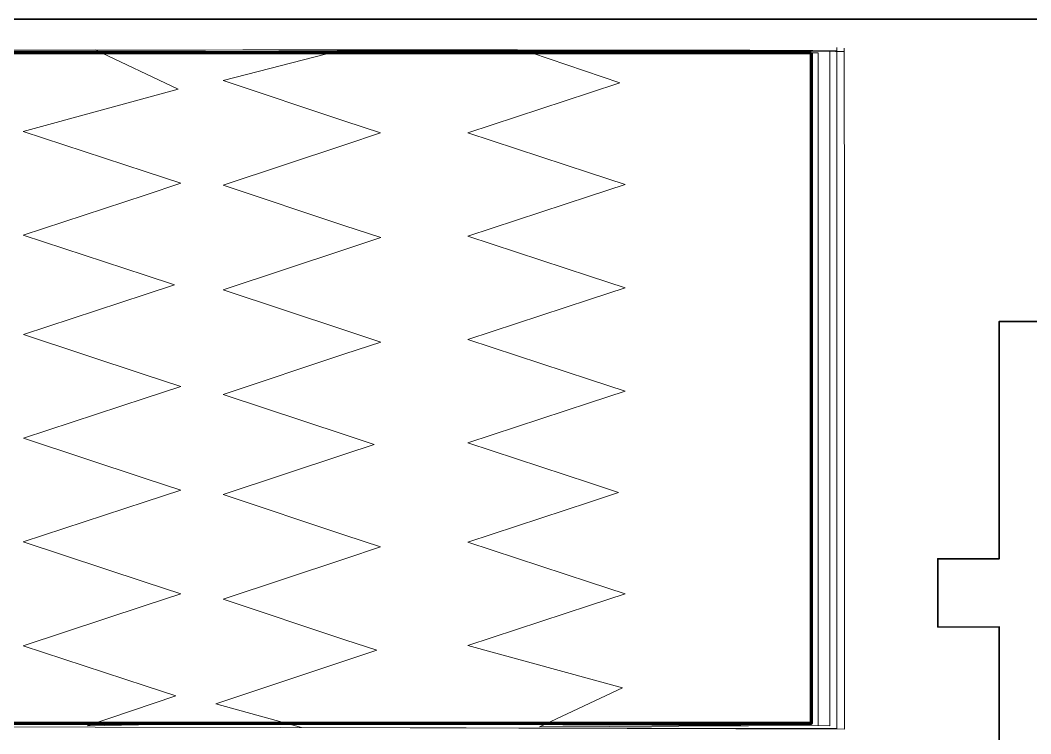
# Model space of a CAD drawing. Header units: centimetres. Extents: x -23.9 to 25.8, y -49.2 to 14.5.
# Drawn here: x -20.14 to -12.61, y -44.06 to -38.75 of the extents above; entities that cross this region are included whole.
import ezdxf

# ---------------------------------------------------------------- set-up
doc = ezdxf.new("R2010")
doc.units = ezdxf.units.CM
doc.header["$MEASUREMENT"] = 0
doc.layers.add('layer 1', color=7, linetype='Continuous')

msp = doc.modelspace()

# ---------------------------------------------------------------- linework, layer by layer
at = {"layer": 'layer 1', "color": 1, "lineweight": 35}
for points, knots in [([(-19.75877, -28.93499), (-19.75877, -28.93499), (-19.75877, -31.85489), (-19.75877, -31.85489), (-19.75877, -31.85489), (-19.75877, -31.85489), (-19.75574, -31.85489), (-19.75574, -31.85489), (-19.75574, -31.85489), (-19.75574, -31.85489), (-19.75574, -34.12769), (-19.75574, -34.12769), (-19.75574, -34.12769), (-19.75574, -34.12769), (-20.26381, -34.12769), (-20.26381, -34.12769), (-20.26381, -34.12769), (-20.26381, -34.12769), (-20.26381, -33.55774), (-20.26381, -33.55774), (-20.26381, -33.55774), (-20.26381, -33.55774), (-23.91686, -33.55774), (-23.91686, -33.55774), (-23.91686, -33.55774), (-23.91686, -33.55774), (-23.91686, -39.75795), (-23.91686, -39.75795), (-23.91686, -39.75795), (-23.91686, -39.75795), (-23.40893, -39.75795), (-23.40893, -39.75795), (-23.40893, -39.75795), (-23.40893, -39.75795), (-23.40893, -38.74192), (-23.40893, -38.74192), (-23.40893, -38.74192), (-23.40893, -38.74192), (-23.4132, -38.74192), (-23.4132, -38.74192), (-23.4132, -38.74192), (-23.4132, -38.74192), (-23.4132, -37.51464), (-23.4132, -37.51464), (-23.4132, -37.51464), (-23.4132, -37.51464), (-22.90523, -37.51464), (-22.90523, -37.51464), (-22.90523, -37.51464), (-22.90523, -37.51464), (-22.90523, -38.74192), (-22.90523, -38.74192), (-22.90523, -38.74192), (-22.90523, -38.74192), (-8.22446, -38.74192), (-8.22446, -38.74192), (-8.22446, -38.74192), (-8.22446, -38.74192), (-8.22446, -37.51464), (-8.22446, -37.51464), (-8.22446, -37.51464), (-8.22446, -37.51464), (-7.71636, -37.51464), (-7.71636, -37.51464), (-7.71636, -37.51464), (-7.71636, -37.51464), (-7.71636, -38.74192), (-7.71636, -38.74192), (-7.71636, -38.74192), (-7.71636, -38.74192), (-7.71555, -38.74192), (-7.71555, -38.74192), (-7.71555, -38.74192), (-7.71555, -38.74192), (-7.71555, -39.75795), (-7.71555, -39.75795), (-7.71555, -39.75795), (-7.71555, -39.75795), (-7.20748, -39.75795), (-7.20748, -39.75795), (-7.20748, -39.75795), (-7.20748, -39.75795), (-7.20748, -33.55774), (-7.20748, -33.55774), (-7.20748, -33.55774), (-7.20748, -33.55774), (-10.88338, -33.55774), (-10.88338, -33.55774), (-10.88338, -33.55774), (-10.88338, -33.55774), (-10.88338, -34.11323), (-10.88338, -34.11323), (-10.88338, -34.11323), (-10.88338, -34.11323), (-11.39145, -34.11323), (-11.39145, -34.11323), (-11.39145, -34.11323), (-11.39145, -34.11323), (-11.39145, -32.71109), (-11.39145, -32.71109), (-11.39145, -32.71109), (-11.39145, -32.71109), (-11.39406, -32.71109), (-11.39406, -32.71109), (-11.39406, -32.71109), (-11.39406, -32.71109), (-11.39406, -28.93499), (-11.39406, -28.93499), (-11.39406, -28.93499), (-11.39406, -28.93499), (-19.75877, -28.93499), (-19.75877, -28.93499)], [0, 0, 0, 0, 0.0344828, 0.0344828, 0.0344828, 0.0344828, 0.0689655, 0.0689655, 0.0689655, 0.0689655, 0.1034483, 0.1034483, 0.1034483, 0.1034483, 0.137931, 0.137931, 0.137931, 0.137931, 0.1724138, 0.1724138, 0.1724138, 0.1724138, 0.2068966, 0.2068966, 0.2068966, 0.2068966, 0.2413793, 0.2413793, 0.2413793, 0.2413793, 0.2758621, 0.2758621, 0.2758621, 0.2758621, 0.3103448, 0.3103448, 0.3103448, 0.3103448, 0.3448276, 0.3448276, 0.3448276, 0.3448276, 0.3793103, 0.3793103, 0.3793103, 0.3793103, 0.4137931, 0.4137931, 0.4137931, 0.4137931, 0.4482759, 0.4482759, 0.4482759, 0.4482759, 0.4827586, 0.4827586, 0.4827586, 0.4827586, 0.5172414, 0.5172414, 0.5172414, 0.5172414, 0.5517241, 0.5517241, 0.5517241, 0.5517241, 0.5862069, 0.5862069, 0.5862069, 0.5862069, 0.6206897, 0.6206897, 0.6206897, 0.6206897, 0.6551724, 0.6551724, 0.6551724, 0.6551724, 0.6896552, 0.6896552, 0.6896552, 0.6896552, 0.7241379, 0.7241379, 0.7241379, 0.7241379, 0.7586207, 0.7586207, 0.7586207, 0.7586207, 0.7931034, 0.7931034, 0.7931034, 0.7931034, 0.8275862, 0.8275862, 0.8275862, 0.8275862, 0.862069, 0.862069, 0.862069, 0.862069, 0.8965517, 0.8965517, 0.8965517, 0.8965517, 0.9310345, 0.9310345, 0.9310345, 0.9310345, 1, 1, 1, 1]), ([(-2.11217, -47.0679), (-2.11217, -47.0679), (-2.11217, -46.55993), (-2.11217, -46.55993), (-2.11217, -46.55993), (-2.11217, -46.55993), (-2.5694, -46.55993), (-2.5694, -46.55993), (-2.5694, -46.55993), (-2.5694, -46.55993), (-2.5694, -43.26852), (-2.5694, -43.26852), (-2.5694, -43.26852), (-2.5694, -43.26852), (-2.11217, -43.26852), (-2.11217, -43.26852), (-2.11217, -43.26852), (-2.11217, -43.26852), (-2.11217, -42.76055), (-2.11217, -42.76055), (-2.11217, -42.76055), (-2.11217, -42.76055), (-2.5694, -42.76055), (-2.5694, -42.76055), (-2.5694, -42.76055), (-2.5694, -42.76055), (-2.5694, -40.99282), (-2.5694, -40.99282), (-2.5694, -40.99282), (-2.5694, -40.99282), (-3.052, -40.99282), (-3.052, -40.99282), (-3.052, -40.99282), (-3.052, -40.99282), (-3.052, -42.76055), (-3.052, -42.76055), (-3.052, -42.76055), (-3.052, -42.76055), (-3.5285, -42.76055), (-3.5285, -42.76055), (-3.5285, -42.76055), (-3.5285, -42.76055), (-3.53143, -40.97931), (-3.53143, -40.97931), (-3.53143, -40.97931), (-3.53143, -40.97931), (-11.89183, -40.99282), (-11.89183, -40.99282), (-11.89183, -40.99282), (-11.89183, -40.99282), (-11.88893, -42.75766), (-11.88893, -42.75766), (-11.88893, -42.75766), (-11.89197, -42.75752), (-11.89458, -42.75723), (-11.89775, -42.75699), (-11.89775, -42.75699), (-11.89775, -42.75699), (-12.36532, -42.75752), (-12.36532, -42.75752), (-12.36532, -42.75752), (-12.36532, -42.75752), (-12.36532, -40.99282), (-12.36532, -40.99282), (-12.36532, -40.99282), (-12.36532, -40.99282), (-12.84803, -40.99282), (-12.84803, -40.99282), (-12.84803, -40.99282), (-12.84803, -40.99282), (-12.84803, -42.75808), (-12.84803, -42.75808), (-12.84803, -42.75808), (-12.84803, -42.75808), (-13.30527, -42.75861), (-13.30527, -42.75861), (-13.30527, -42.75861), (-13.30527, -42.75861), (-13.30361, -43.26672), (-13.30361, -43.26672), (-13.30361, -43.26672), (-13.30361, -43.26672), (-12.84803, -43.26615), (-12.84803, -43.26615), (-12.84803, -43.26615), (-12.84803, -43.26615), (-12.84803, -46.55746), (-12.84803, -46.55746), (-12.84803, -46.55746), (-12.84803, -46.55746), (-13.29288, -46.55803), (-13.29288, -46.55803), (-13.29288, -46.55803), (-13.29288, -46.55803), (-13.29122, -47.06596), (-13.29122, -47.06596), (-13.29122, -47.06596), (-13.29122, -47.06596), (-12.84803, -47.06553), (-12.84803, -47.06553), (-12.84803, -47.06553), (-12.84803, -47.06553), (-12.36547, -47.065), (-12.36547, -47.065), (-12.36547, -47.065), (-12.36547, -47.065), (-11.88368, -47.0643), (-11.88368, -47.0643), (-11.88368, -47.0643), (-11.88315, -47.06416), (-11.88258, -47.06402), (-11.88202, -47.06391), (-11.88202, -47.06391), (-11.88202, -47.06391), (-11.88025, -47.22665), (-11.88025, -47.22665), (-11.88025, -47.22665), (-11.88025, -47.22665), (-3.51982, -47.21299), (-3.51982, -47.21299), (-3.51982, -47.21299), (-3.51982, -47.21299), (-3.52162, -47.0679), (-3.52162, -47.0679), (-3.52162, -47.0679), (-3.52162, -47.0679), (-2.11217, -47.0679), (-2.11217, -47.0679)], [0, 0, 0, 0, 0.030303, 0.030303, 0.030303, 0.030303, 0.0606061, 0.0606061, 0.0606061, 0.0606061, 0.0909091, 0.0909091, 0.0909091, 0.0909091, 0.1212121, 0.1212121, 0.1212121, 0.1212121, 0.1515152, 0.1515152, 0.1515152, 0.1515152, 0.1818182, 0.1818182, 0.1818182, 0.1818182, 0.2121212, 0.2121212, 0.2121212, 0.2121212, 0.2424242, 0.2424242, 0.2424242, 0.2424242, 0.2727273, 0.2727273, 0.2727273, 0.2727273, 0.3030303, 0.3030303, 0.3030303, 0.3030303, 0.3333333, 0.3333333, 0.3333333, 0.3333333, 0.3636364, 0.3636364, 0.3636364, 0.3636364, 0.3939394, 0.3939394, 0.3939394, 0.3939394, 0.4242424, 0.4242424, 0.4242424, 0.4242424, 0.4545455, 0.4545455, 0.4545455, 0.4545455, 0.4848485, 0.4848485, 0.4848485, 0.4848485, 0.5151515, 0.5151515, 0.5151515, 0.5151515, 0.5454545, 0.5454545, 0.5454545, 0.5454545, 0.5757576, 0.5757576, 0.5757576, 0.5757576, 0.6060606, 0.6060606, 0.6060606, 0.6060606, 0.6363636, 0.6363636, 0.6363636, 0.6363636, 0.6666667, 0.6666667, 0.6666667, 0.6666667, 0.6969697, 0.6969697, 0.6969697, 0.6969697, 0.7272727, 0.7272727, 0.7272727, 0.7272727, 0.7575758, 0.7575758, 0.7575758, 0.7575758, 0.7878788, 0.7878788, 0.7878788, 0.7878788, 0.8181818, 0.8181818, 0.8181818, 0.8181818, 0.8484848, 0.8484848, 0.8484848, 0.8484848, 0.8787879, 0.8787879, 0.8787879, 0.8787879, 0.9090909, 0.9090909, 0.9090909, 0.9090909, 0.9393939, 0.9393939, 0.9393939, 0.9393939, 1, 1, 1, 1])]:
    msp.add_open_spline(points, degree=3, knots=knots, dxfattribs=at)
at = {"layer": 'layer 1', "color": 5, "lineweight": 18}
for points, knots in [([(-14.05615, -38.97852), (-14.69158, -38.96764), (-20.68524, -38.97356), (-20.68524, -38.97356), (-20.68524, -38.97356), (-20.68524, -38.97356), (-21.54386, -39.19515), (-21.54386, -39.19515), (-21.54386, -39.19515), (-21.54386, -39.19515), (-20.63631, -39.49624), (-20.63631, -39.49624), (-20.63631, -39.49624), (-20.63631, -39.49624), (-20.37049, -39.58444), (-20.37049, -39.58444), (-20.37049, -39.58444), (-20.37049, -39.58444), (-20.63616, -39.67263), (-20.63616, -39.67263), (-20.63616, -39.67263), (-20.63616, -39.67263), (-21.54372, -39.97374), (-21.54372, -39.97374), (-21.54372, -39.97374), (-21.54372, -39.97374), (-20.63602, -40.2747), (-20.63602, -40.2747), (-20.63602, -40.2747), (-20.63602, -40.2747), (-20.37035, -40.36289), (-20.37035, -40.36289), (-20.37035, -40.36289), (-20.37035, -40.36289), (-20.63588, -40.45108), (-20.63588, -40.45108), (-20.63588, -40.45108), (-20.63588, -40.45108), (-21.54347, -40.75219), (-21.54347, -40.75219), (-21.54347, -40.75219), (-21.54347, -40.75219), (-20.63588, -41.05329), (-20.63588, -41.05329), (-20.63588, -41.05329), (-20.63588, -41.05329), (-20.3702, -41.14134), (-20.3702, -41.14134), (-20.3702, -41.14134), (-20.3702, -41.14134), (-20.63574, -41.22953), (-20.63574, -41.22953), (-20.63574, -41.22953), (-20.63574, -41.22953), (-21.54333, -41.53065), (-21.54333, -41.53065), (-21.54333, -41.53065), (-21.54333, -41.53065), (-20.6356, -41.83174), (-20.6356, -41.83174), (-20.6356, -41.83174), (-20.6356, -41.83174), (-20.41952, -41.9034), (-20.41952, -41.9034), (-20.41952, -41.9034), (-20.41952, -41.9034), (-20.63631, -41.97534), (-20.63631, -41.97534), (-20.63631, -41.97534), (-20.63631, -41.97534), (-21.54386, -42.27657), (-21.54386, -42.27657), (-21.54386, -42.27657), (-21.54386, -42.27657), (-20.63631, -42.57754), (-20.63631, -42.57754), (-20.63631, -42.57754), (-20.63631, -42.57754), (-20.37049, -42.66574), (-20.37049, -42.66574), (-20.37049, -42.66574), (-20.37049, -42.66574), (-20.63616, -42.75379), (-20.63616, -42.75379), (-20.63616, -42.75379), (-20.63616, -42.75379), (-21.54372, -43.05502), (-21.54372, -43.05502), (-21.54372, -43.05502), (-21.54372, -43.05502), (-20.63602, -43.356), (-20.63602, -43.356), (-20.63602, -43.356), (-20.63602, -43.356), (-20.39885, -43.43467), (-20.39885, -43.43467), (-20.39885, -43.43467), (-20.39885, -43.43467), (-20.68922, -43.531), (-20.68922, -43.531), (-20.68922, -43.531), (-20.68922, -43.531), (-21.59664, -43.83224), (-21.59664, -43.83224), (-21.59664, -43.83224), (-21.59664, -43.83224), (-20.95931, -44.00945), (-20.95931, -44.00945), (-20.95931, -44.00945), (-20.95931, -44.00945), (-14.05601, -44.02297), (-14.05601, -44.02297), (-14.05601, -44.02297), (-14.05534, -42.45063), (-14.05601, -40.6363), (-14.05615, -38.95289), (-14.05615, -38.95289), (-14.05615, -38.95289), (-14.05615, -38.97852), (-14.05615, -38.97852)], [0, 0, 0, 0, 0.0322581, 0.0322581, 0.0322581, 0.0322581, 0.0645161, 0.0645161, 0.0645161, 0.0645161, 0.0967742, 0.0967742, 0.0967742, 0.0967742, 0.1290323, 0.1290323, 0.1290323, 0.1290323, 0.1612903, 0.1612903, 0.1612903, 0.1612903, 0.1935484, 0.1935484, 0.1935484, 0.1935484, 0.2258065, 0.2258065, 0.2258065, 0.2258065, 0.2580645, 0.2580645, 0.2580645, 0.2580645, 0.2903226, 0.2903226, 0.2903226, 0.2903226, 0.3225806, 0.3225806, 0.3225806, 0.3225806, 0.3548387, 0.3548387, 0.3548387, 0.3548387, 0.3870968, 0.3870968, 0.3870968, 0.3870968, 0.4193548, 0.4193548, 0.4193548, 0.4193548, 0.4516129, 0.4516129, 0.4516129, 0.4516129, 0.483871, 0.483871, 0.483871, 0.483871, 0.516129, 0.516129, 0.516129, 0.516129, 0.5483871, 0.5483871, 0.5483871, 0.5483871, 0.5806452, 0.5806452, 0.5806452, 0.5806452, 0.6129032, 0.6129032, 0.6129032, 0.6129032, 0.6451613, 0.6451613, 0.6451613, 0.6451613, 0.6774194, 0.6774194, 0.6774194, 0.6774194, 0.7096774, 0.7096774, 0.7096774, 0.7096774, 0.7419355, 0.7419355, 0.7419355, 0.7419355, 0.7741935, 0.7741935, 0.7741935, 0.7741935, 0.8064516, 0.8064516, 0.8064516, 0.8064516, 0.8387097, 0.8387097, 0.8387097, 0.8387097, 0.8709677, 0.8709677, 0.8709677, 0.8709677, 0.9032258, 0.9032258, 0.9032258, 0.9032258, 0.9354839, 0.9354839, 0.9354839, 0.9354839, 1, 1, 1, 1]), ([(-14.00091, -38.98362), (-14.63619, -38.9726), (-17.76723, -38.97852), (-17.76723, -38.97852), (-17.76723, -38.97852), (-17.76723, -38.97852), (-18.62575, -39.20025), (-18.62575, -39.20025), (-18.62575, -39.20025), (-18.62575, -39.20025), (-17.71816, -39.50134), (-17.71816, -39.50134), (-17.71816, -39.50134), (-17.71816, -39.50134), (-17.45249, -39.5894), (-17.45249, -39.5894), (-17.45249, -39.5894), (-17.45249, -39.5894), (-17.71802, -39.67759), (-17.71802, -39.67759), (-17.71802, -39.67759), (-17.71802, -39.67759), (-18.62561, -39.9787), (-18.62561, -39.9787), (-18.62561, -39.9787), (-18.62561, -39.9787), (-17.71788, -40.2798), (-17.71788, -40.2798), (-17.71788, -40.2798), (-17.71788, -40.2798), (-17.4522, -40.36785), (-17.4522, -40.36785), (-17.4522, -40.36785), (-17.4522, -40.36785), (-17.71788, -40.45604), (-17.71788, -40.45604), (-17.71788, -40.45604), (-17.71788, -40.45604), (-18.62533, -40.75715), (-18.62533, -40.75715), (-18.62533, -40.75715), (-18.62533, -40.75715), (-17.71774, -41.05825), (-17.71774, -41.05825), (-17.71774, -41.05825), (-17.71774, -41.05825), (-17.45206, -41.1463), (-17.45206, -41.1463), (-17.45206, -41.1463), (-17.45206, -41.1463), (-17.71774, -41.2345), (-17.71774, -41.2345), (-17.71774, -41.2345), (-17.71774, -41.2345), (-18.62519, -41.53561), (-18.62519, -41.53561), (-18.62519, -41.53561), (-18.62519, -41.53561), (-17.7176, -41.8367), (-17.7176, -41.8367), (-17.7176, -41.8367), (-17.7176, -41.8367), (-17.50142, -41.90836), (-17.50142, -41.90836), (-17.50142, -41.90836), (-17.50142, -41.90836), (-17.71816, -41.9803), (-17.71816, -41.9803), (-17.71816, -41.9803), (-17.71816, -41.9803), (-18.62575, -42.28153), (-18.62575, -42.28153), (-18.62575, -42.28153), (-18.62575, -42.28153), (-17.71816, -42.58251), (-17.71816, -42.58251), (-17.71816, -42.58251), (-17.71816, -42.58251), (-17.45249, -42.6707), (-17.45249, -42.6707), (-17.45249, -42.6707), (-17.45249, -42.6707), (-17.71802, -42.75889), (-17.71802, -42.75889), (-17.71802, -42.75889), (-17.71802, -42.75889), (-18.62561, -43.05998), (-18.62561, -43.05998), (-18.62561, -43.05998), (-18.62561, -43.05998), (-17.71788, -43.3611), (-17.71788, -43.3611), (-17.71788, -43.3611), (-17.71788, -43.3611), (-17.48074, -43.43977), (-17.48074, -43.43977), (-17.48074, -43.43977), (-17.48074, -43.43977), (-17.77108, -43.53609), (-17.77108, -43.53609), (-17.77108, -43.53609), (-17.77108, -43.53609), (-18.67867, -43.83721), (-18.67867, -43.83721), (-18.67867, -43.83721), (-18.67867, -43.83721), (-18.04117, -44.01441), (-18.04117, -44.01441), (-18.04117, -44.01441), (-18.04117, -44.01441), (-14.00063, -44.02793), (-14.00063, -44.02793), (-14.00063, -44.02793), (-13.99996, -42.45557), (-14.00063, -40.64126), (-14.00091, -38.95785), (-14.00091, -38.95785), (-14.00091, -38.95785), (-14.00091, -38.98362), (-14.00091, -38.98362)], [0, 0, 0, 0, 0.0322581, 0.0322581, 0.0322581, 0.0322581, 0.0645161, 0.0645161, 0.0645161, 0.0645161, 0.0967742, 0.0967742, 0.0967742, 0.0967742, 0.1290323, 0.1290323, 0.1290323, 0.1290323, 0.1612903, 0.1612903, 0.1612903, 0.1612903, 0.1935484, 0.1935484, 0.1935484, 0.1935484, 0.2258065, 0.2258065, 0.2258065, 0.2258065, 0.2580645, 0.2580645, 0.2580645, 0.2580645, 0.2903226, 0.2903226, 0.2903226, 0.2903226, 0.3225806, 0.3225806, 0.3225806, 0.3225806, 0.3548387, 0.3548387, 0.3548387, 0.3548387, 0.3870968, 0.3870968, 0.3870968, 0.3870968, 0.4193548, 0.4193548, 0.4193548, 0.4193548, 0.4516129, 0.4516129, 0.4516129, 0.4516129, 0.483871, 0.483871, 0.483871, 0.483871, 0.516129, 0.516129, 0.516129, 0.516129, 0.5483871, 0.5483871, 0.5483871, 0.5483871, 0.5806452, 0.5806452, 0.5806452, 0.5806452, 0.6129032, 0.6129032, 0.6129032, 0.6129032, 0.6451613, 0.6451613, 0.6451613, 0.6451613, 0.6774194, 0.6774194, 0.6774194, 0.6774194, 0.7096774, 0.7096774, 0.7096774, 0.7096774, 0.7419355, 0.7419355, 0.7419355, 0.7419355, 0.7741935, 0.7741935, 0.7741935, 0.7741935, 0.8064516, 0.8064516, 0.8064516, 0.8064516, 0.8387097, 0.8387097, 0.8387097, 0.8387097, 0.8709677, 0.8709677, 0.8709677, 0.8709677, 0.9032258, 0.9032258, 0.9032258, 0.9032258, 0.9354839, 0.9354839, 0.9354839, 0.9354839, 1, 1, 1, 1]), ([(-14.10854, -40.49283), (-14.10854, -40.49283), (-14.10854, -41.09008), (-14.10854, -41.09008), (-14.10854, -41.09008), (-14.10854, -41.09008), (-14.10868, -41.68718), (-14.10868, -41.68718), (-14.10868, -41.68718), (-14.10868, -41.68718), (-14.10882, -41.68718), (-14.10882, -41.68718), (-14.10882, -41.68718), (-14.10882, -41.68718), (-14.10882, -41.86206), (-14.10882, -41.86206), (-14.10882, -41.86206), (-14.10882, -41.86206), (-14.10893, -42.45917), (-14.10893, -42.45917), (-14.10893, -42.45917), (-14.10893, -42.45917), (-14.10893, -42.63403), (-14.10893, -42.63403), (-14.10893, -42.63403), (-14.10893, -42.63403), (-14.10907, -43.23113), (-14.10907, -43.23113), (-14.10907, -43.23113), (-14.10907, -43.23113), (-14.10921, -43.40601), (-14.10921, -43.40601), (-14.10921, -43.40601), (-14.10921, -43.40601), (-14.10921, -44.00312), (-14.10921, -44.00312), (-14.10921, -44.00312), (-14.10921, -44.00312), (-18.74577, -43.98479), (-18.74577, -43.98479), (-18.74577, -43.98479), (-18.74577, -43.98479), (-19.63734, -44.00326), (-19.63734, -44.00326), (-19.63734, -44.00326), (-19.63734, -44.00326), (-18.97754, -43.77932), (-18.97754, -43.77932), (-18.97754, -43.77932), (-18.97754, -43.77932), (-19.20494, -43.70449), (-19.20494, -43.70449), (-19.20494, -43.70449), (-19.20494, -43.70449), (-20.1125, -43.40588), (-20.1125, -43.40588), (-20.1125, -43.40588), (-20.1125, -43.40588), (-19.2048, -43.1074), (-19.2048, -43.1074), (-19.2048, -43.1074), (-19.2048, -43.1074), (-18.93909, -43.02003), (-18.93909, -43.02003), (-18.93909, -43.02003), (-18.93909, -43.02003), (-19.20466, -42.93252), (-19.20466, -42.93252), (-19.20466, -42.93252), (-19.20466, -42.93252), (-20.11222, -42.63389), (-20.11222, -42.63389), (-20.11222, -42.63389), (-20.11222, -42.63389), (-19.20466, -42.33542), (-19.20466, -42.33542), (-19.20466, -42.33542), (-19.20466, -42.33542), (-18.93899, -42.24804), (-18.93899, -42.24804), (-18.93899, -42.24804), (-18.93899, -42.24804), (-19.20452, -42.16054), (-19.20452, -42.16054), (-19.20452, -42.16054), (-19.20452, -42.16054), (-20.11208, -41.86192), (-20.11208, -41.86192), (-20.11208, -41.86192), (-20.11208, -41.86192), (-19.20438, -41.56343), (-19.20438, -41.56343), (-19.20438, -41.56343), (-19.20438, -41.56343), (-18.9387, -41.47608), (-18.9387, -41.47608), (-18.9387, -41.47608), (-18.9387, -41.47608), (-19.20438, -41.38857), (-19.20438, -41.38857), (-19.20438, -41.38857), (-19.20438, -41.38857), (-20.11183, -41.08994), (-20.11183, -41.08994), (-20.11183, -41.08994), (-20.11183, -41.08994), (-19.20424, -40.79146), (-19.20424, -40.79146), (-19.20424, -40.79146), (-19.20424, -40.79146), (-18.98802, -40.72035), (-18.98802, -40.72035), (-18.98802, -40.72035), (-18.98802, -40.72035), (-19.20494, -40.64898), (-19.20494, -40.64898), (-19.20494, -40.64898), (-19.20494, -40.64898), (-20.1125, -40.35035), (-20.1125, -40.35035), (-20.1125, -40.35035), (-20.1125, -40.35035), (-19.2048, -40.05173), (-19.2048, -40.05173), (-19.2048, -40.05173), (-19.2048, -40.05173), (-18.93909, -39.96436), (-18.93909, -39.96436), (-18.93909, -39.96436), (-18.93909, -39.96436), (-19.20466, -39.87699), (-19.20466, -39.87699), (-19.20466, -39.87699), (-19.20466, -39.87699), (-20.11222, -39.57838), (-20.11222, -39.57838), (-20.11222, -39.57838), (-20.11222, -39.57838), (-18.95867, -39.26308), (-18.95867, -39.26308), (-18.95867, -39.26308), (-18.95867, -39.26308), (-19.5784, -38.97012), (-19.5784, -38.97012), (-19.5784, -38.97012), (-19.5784, -38.97012), (-14.10921, -38.98073), (-14.10921, -38.98073), (-14.10921, -38.98073), (-14.10921, -38.98073), (-14.10893, -39.57852), (-14.10893, -39.57852), (-14.10893, -39.57852), (-14.10893, -39.57852), (-14.10907, -40.17562), (-14.10907, -40.17562), (-14.10907, -40.17562), (-14.10907, -40.17562), (-14.10907, -40.49312), (-14.10907, -40.49312), (-14.10907, -40.49312), (-14.10907, -40.49312), (-14.10854, -40.49283), (-14.10854, -40.49283)], [0, 0, 0, 0, 0.0238095, 0.0238095, 0.0238095, 0.0238095, 0.047619, 0.047619, 0.047619, 0.047619, 0.0714286, 0.0714286, 0.0714286, 0.0714286, 0.0952381, 0.0952381, 0.0952381, 0.0952381, 0.1190476, 0.1190476, 0.1190476, 0.1190476, 0.1428571, 0.1428571, 0.1428571, 0.1428571, 0.1666667, 0.1666667, 0.1666667, 0.1666667, 0.1904762, 0.1904762, 0.1904762, 0.1904762, 0.2142857, 0.2142857, 0.2142857, 0.2142857, 0.2380952, 0.2380952, 0.2380952, 0.2380952, 0.2619048, 0.2619048, 0.2619048, 0.2619048, 0.2857143, 0.2857143, 0.2857143, 0.2857143, 0.3095238, 0.3095238, 0.3095238, 0.3095238, 0.3333333, 0.3333333, 0.3333333, 0.3333333, 0.3571429, 0.3571429, 0.3571429, 0.3571429, 0.3809524, 0.3809524, 0.3809524, 0.3809524, 0.4047619, 0.4047619, 0.4047619, 0.4047619, 0.4285714, 0.4285714, 0.4285714, 0.4285714, 0.452381, 0.452381, 0.452381, 0.452381, 0.4761905, 0.4761905, 0.4761905, 0.4761905, 0.5, 0.5, 0.5, 0.5, 0.5238095, 0.5238095, 0.5238095, 0.5238095, 0.547619, 0.547619, 0.547619, 0.547619, 0.5714286, 0.5714286, 0.5714286, 0.5714286, 0.5952381, 0.5952381, 0.5952381, 0.5952381, 0.6190476, 0.6190476, 0.6190476, 0.6190476, 0.6428571, 0.6428571, 0.6428571, 0.6428571, 0.6666667, 0.6666667, 0.6666667, 0.6666667, 0.6904762, 0.6904762, 0.6904762, 0.6904762, 0.7142857, 0.7142857, 0.7142857, 0.7142857, 0.7380952, 0.7380952, 0.7380952, 0.7380952, 0.7619048, 0.7619048, 0.7619048, 0.7619048, 0.7857143, 0.7857143, 0.7857143, 0.7857143, 0.8095238, 0.8095238, 0.8095238, 0.8095238, 0.8333333, 0.8333333, 0.8333333, 0.8333333, 0.8571429, 0.8571429, 0.8571429, 0.8571429, 0.8809524, 0.8809524, 0.8809524, 0.8809524, 0.9047619, 0.9047619, 0.9047619, 0.9047619, 0.9285714, 0.9285714, 0.9285714, 0.9285714, 0.952381, 0.952381, 0.952381, 0.952381, 1, 1, 1, 1]), ([(-14.19589, -42.49224), (-14.19589, -42.49224), (-14.19589, -41.89678), (-14.19589, -41.89678), (-14.19589, -41.89678), (-14.19589, -41.89678), (-14.19603, -41.30133), (-14.19603, -41.30133), (-14.19603, -41.30133), (-14.19603, -41.30133), (-14.19603, -41.12702), (-14.19603, -41.12702), (-14.19603, -41.12702), (-14.19603, -41.12702), (-14.19617, -40.53171), (-14.19617, -40.53171), (-14.19617, -40.53171), (-14.19617, -40.53171), (-14.19631, -40.53171), (-14.19631, -40.53171), (-14.19631, -40.53171), (-14.19631, -40.53171), (-14.19631, -39.76193), (-14.19631, -39.76193), (-14.19631, -39.76193), (-14.19631, -39.76193), (-14.19645, -39.76207), (-14.19645, -39.76207), (-14.19645, -39.76207), (-14.19645, -39.76207), (-14.19645, -39.58774), (-14.19645, -39.58774), (-14.19645, -39.58774), (-14.19645, -39.58774), (-14.19659, -38.99229), (-14.19659, -38.99229), (-14.19659, -38.99229), (-14.24951, -38.99229), (-15.88372, -39.0014), (-16.32991, -38.99229), (-16.32991, -38.99229), (-16.32991, -38.99229), (-15.6711, -39.21541), (-15.6711, -39.21541), (-15.6711, -39.21541), (-15.6711, -39.21541), (-15.89804, -39.29008), (-15.89804, -39.29008), (-15.89804, -39.29008), (-15.89804, -39.29008), (-16.80454, -39.58774), (-16.80454, -39.58774), (-16.80454, -39.58774), (-16.80454, -39.58774), (-15.89804, -39.88541), (-15.89804, -39.88541), (-15.89804, -39.88541), (-15.89804, -39.88541), (-15.63265, -39.97263), (-15.63265, -39.97263), (-15.63265, -39.97263), (-15.63265, -39.97263), (-15.8979, -40.05972), (-15.8979, -40.05972), (-15.8979, -40.05972), (-15.8979, -40.05972), (-16.80426, -40.35752), (-16.80426, -40.35752), (-16.80426, -40.35752), (-16.80426, -40.35752), (-15.89776, -40.65517), (-15.89776, -40.65517), (-15.89776, -40.65517), (-15.89776, -40.65517), (-15.63251, -40.74227), (-15.63251, -40.74227), (-15.63251, -40.74227), (-15.63251, -40.74227), (-15.89776, -40.8295), (-15.89776, -40.8295), (-15.89776, -40.8295), (-15.89776, -40.8295), (-16.80412, -41.12716), (-16.80412, -41.12716), (-16.80412, -41.12716), (-16.80412, -41.12716), (-15.89765, -41.42481), (-15.89765, -41.42481), (-15.89765, -41.42481), (-15.89765, -41.42481), (-15.63236, -41.51191), (-15.63236, -41.51191), (-15.63236, -41.51191), (-15.63236, -41.51191), (-15.89751, -41.59913), (-15.89751, -41.59913), (-15.89751, -41.59913), (-15.89751, -41.59913), (-16.80383, -41.89692), (-16.80383, -41.89692), (-16.80383, -41.89692), (-16.80383, -41.89692), (-15.89751, -42.19445), (-15.89751, -42.19445), (-15.89751, -42.19445), (-15.89751, -42.19445), (-15.68158, -42.26541), (-15.68158, -42.26541), (-15.68158, -42.26541), (-15.68158, -42.26541), (-15.89804, -42.33651), (-15.89804, -42.33651), (-15.89804, -42.33651), (-15.89804, -42.33651), (-16.80454, -42.63432), (-16.80454, -42.63432), (-16.80454, -42.63432), (-16.80454, -42.63432), (-15.89804, -42.93197), (-15.89804, -42.93197), (-15.89804, -42.93197), (-15.89804, -42.93197), (-15.63265, -43.01905), (-15.63265, -43.01905), (-15.63265, -43.01905), (-15.63265, -43.01905), (-15.8979, -43.10629), (-15.8979, -43.10629), (-15.8979, -43.10629), (-15.8979, -43.10629), (-16.80426, -43.40394), (-16.80426, -43.40394), (-16.80426, -43.40394), (-16.80426, -43.40394), (-15.65223, -43.71842), (-15.65223, -43.71842), (-15.65223, -43.71842), (-15.65223, -43.71842), (-16.2711, -44.01042), (-16.2711, -44.01042), (-16.2711, -44.01042), (-16.2711, -44.01042), (-14.19659, -43.99995), (-14.19659, -43.99995), (-14.19659, -43.99995), (-14.19659, -43.99995), (-14.19617, -43.40394), (-14.19617, -43.40394), (-14.19617, -43.40394), (-14.19617, -43.40394), (-14.19631, -42.8085), (-14.19631, -42.8085), (-14.19631, -42.8085), (-14.19631, -42.8085), (-14.19645, -42.8085), (-14.19645, -42.8085), (-14.19645, -42.8085), (-14.19645, -42.8085), (-14.19645, -42.49197), (-14.19645, -42.49197), (-14.19645, -42.49197), (-14.19645, -42.49197), (-14.19589, -42.49224), (-14.19589, -42.49224)], [0, 0, 0, 0, 0.0238095, 0.0238095, 0.0238095, 0.0238095, 0.047619, 0.047619, 0.047619, 0.047619, 0.0714286, 0.0714286, 0.0714286, 0.0714286, 0.0952381, 0.0952381, 0.0952381, 0.0952381, 0.1190476, 0.1190476, 0.1190476, 0.1190476, 0.1428571, 0.1428571, 0.1428571, 0.1428571, 0.1666667, 0.1666667, 0.1666667, 0.1666667, 0.1904762, 0.1904762, 0.1904762, 0.1904762, 0.2142857, 0.2142857, 0.2142857, 0.2142857, 0.2380952, 0.2380952, 0.2380952, 0.2380952, 0.2619048, 0.2619048, 0.2619048, 0.2619048, 0.2857143, 0.2857143, 0.2857143, 0.2857143, 0.3095238, 0.3095238, 0.3095238, 0.3095238, 0.3333333, 0.3333333, 0.3333333, 0.3333333, 0.3571429, 0.3571429, 0.3571429, 0.3571429, 0.3809524, 0.3809524, 0.3809524, 0.3809524, 0.4047619, 0.4047619, 0.4047619, 0.4047619, 0.4285714, 0.4285714, 0.4285714, 0.4285714, 0.452381, 0.452381, 0.452381, 0.452381, 0.4761905, 0.4761905, 0.4761905, 0.4761905, 0.5, 0.5, 0.5, 0.5, 0.5238095, 0.5238095, 0.5238095, 0.5238095, 0.547619, 0.547619, 0.547619, 0.547619, 0.5714286, 0.5714286, 0.5714286, 0.5714286, 0.5952381, 0.5952381, 0.5952381, 0.5952381, 0.6190476, 0.6190476, 0.6190476, 0.6190476, 0.6428571, 0.6428571, 0.6428571, 0.6428571, 0.6666667, 0.6666667, 0.6666667, 0.6666667, 0.6904762, 0.6904762, 0.6904762, 0.6904762, 0.7142857, 0.7142857, 0.7142857, 0.7142857, 0.7380952, 0.7380952, 0.7380952, 0.7380952, 0.7619048, 0.7619048, 0.7619048, 0.7619048, 0.7857143, 0.7857143, 0.7857143, 0.7857143, 0.8095238, 0.8095238, 0.8095238, 0.8095238, 0.8333333, 0.8333333, 0.8333333, 0.8333333, 0.8571429, 0.8571429, 0.8571429, 0.8571429, 0.8809524, 0.8809524, 0.8809524, 0.8809524, 0.9047619, 0.9047619, 0.9047619, 0.9047619, 0.9285714, 0.9285714, 0.9285714, 0.9285714, 0.952381, 0.952381, 0.952381, 0.952381, 1, 1, 1, 1])]:
    msp.add_open_spline(points, degree=3, knots=knots, dxfattribs=at)
at = {"layer": 'layer 1', "color": 1, "lineweight": 90}
msp.add_open_spline([(-14.24828, -38.99188), (-14.24828, -38.99188), (-21.83822, -38.99188), (-21.83822, -38.99188), (-21.83822, -38.99188), (-21.83822, -38.99188), (-21.83822, -38.99395), (-21.83822, -38.99395), (-21.83822, -38.99395), (-21.83822, -38.99395), (-22.87891, -38.99188), (-22.87891, -38.99188), (-22.87891, -38.99188), (-22.87891, -38.99188), (-22.25922, -39.28485), (-22.25922, -39.28485), (-22.25922, -39.28485), (-22.25922, -39.28485), (-23.09143, -39.59919), (-23.09143, -39.59919), (-23.09143, -39.59919), (-23.09143, -39.59919), (-23.09143, -39.60139), (-23.09143, -39.60139), (-23.09143, -39.60139), (-23.09143, -39.60139), (-22.50532, -39.89877), (-22.50532, -39.89877), (-22.50532, -39.89877), (-22.50532, -39.89877), (-22.23979, -39.98628), (-22.23979, -39.98628), (-22.23979, -39.98628), (-22.23979, -39.98628), (-22.50546, -40.07364), (-22.50546, -40.07364), (-22.50546, -40.07364), (-22.50546, -40.07364), (-23.09143, -40.37088), (-23.09143, -40.37088), (-23.09143, -40.37088), (-23.09143, -40.37088), (-23.09143, -40.3735), (-23.09143, -40.3735), (-23.09143, -40.3735), (-23.09143, -40.3735), (-22.5056, -40.67074), (-22.5056, -40.67074), (-22.5056, -40.67074), (-22.5056, -40.67074), (-22.28872, -40.74213), (-22.28872, -40.74213), (-22.28872, -40.74213), (-22.28872, -40.74213), (-22.50493, -40.81323), (-22.50493, -40.81323), (-22.50493, -40.81323), (-22.50493, -40.81323), (-23.09143, -41.11061), (-23.09143, -41.11061), (-23.09143, -41.11061), (-23.09143, -41.11061), (-23.09143, -41.11295), (-23.09143, -41.11295), (-23.09143, -41.11295), (-23.09143, -41.11295), (-22.50493, -41.41047), (-22.50493, -41.41047), (-22.50493, -41.41047), (-22.50493, -41.41047), (-22.23936, -41.49784), (-22.23936, -41.49784), (-22.23936, -41.49784), (-22.23936, -41.49784), (-22.50504, -41.58521), (-22.50504, -41.58521), (-22.50504, -41.58521), (-22.50504, -41.58521), (-23.09143, -41.88259), (-23.09143, -41.88259), (-23.09143, -41.88259), (-23.09143, -41.88259), (-23.09143, -41.88494), (-23.09143, -41.88494), (-23.09143, -41.88494), (-23.09143, -41.88494), (-22.50518, -42.18246), (-22.50518, -42.18246), (-22.50518, -42.18246), (-22.50518, -42.18246), (-22.2395, -42.26983), (-22.2395, -42.26983), (-22.2395, -42.26983), (-22.2395, -42.26983), (-22.50518, -42.35718), (-22.50518, -42.35718), (-22.50518, -42.35718), (-22.50518, -42.35718), (-23.09143, -42.65456), (-23.09143, -42.65456), (-23.09143, -42.65456), (-23.09143, -42.65456), (-23.09143, -42.65704), (-23.09143, -42.65704), (-23.09143, -42.65704), (-23.09143, -42.65704), (-22.50532, -42.95442), (-22.50532, -42.95442), (-22.50532, -42.95442), (-22.50532, -42.95442), (-22.23964, -43.04179), (-22.23964, -43.04179), (-22.23964, -43.04179), (-22.23964, -43.04179), (-22.50546, -43.12917), (-22.50546, -43.12917), (-22.50546, -43.12917), (-22.50546, -43.12917), (-23.09143, -43.42641), (-23.09143, -43.42641), (-23.09143, -43.42641), (-23.09143, -43.42641), (-23.09143, -43.42903), (-23.09143, -43.42903), (-23.09143, -43.42903), (-23.09143, -43.42903), (-22.5056, -43.72641), (-22.5056, -43.72641), (-22.5056, -43.72641), (-22.5056, -43.72641), (-22.27824, -43.80124), (-22.27824, -43.80124), (-22.27824, -43.80124), (-22.27824, -43.80124), (-22.82243, -43.98575), (-22.82243, -43.98575), (-22.82243, -43.98575), (-22.82243, -43.98575), (-14.24828, -43.98575), (-14.24828, -43.98575), (-14.24828, -43.98575), (-14.24828, -43.98575), (-14.24828, -38.99188), (-14.24828, -38.99188)], degree=3, knots=[0, 0, 0, 0, 0.027027, 0.027027, 0.027027, 0.027027, 0.0540541, 0.0540541, 0.0540541, 0.0540541, 0.0810811, 0.0810811, 0.0810811, 0.0810811, 0.1081081, 0.1081081, 0.1081081, 0.1081081, 0.1351351, 0.1351351, 0.1351351, 0.1351351, 0.1621622, 0.1621622, 0.1621622, 0.1621622, 0.1891892, 0.1891892, 0.1891892, 0.1891892, 0.2162162, 0.2162162, 0.2162162, 0.2162162, 0.2432432, 0.2432432, 0.2432432, 0.2432432, 0.2702703, 0.2702703, 0.2702703, 0.2702703, 0.2972973, 0.2972973, 0.2972973, 0.2972973, 0.3243243, 0.3243243, 0.3243243, 0.3243243, 0.3513514, 0.3513514, 0.3513514, 0.3513514, 0.3783784, 0.3783784, 0.3783784, 0.3783784, 0.4054054, 0.4054054, 0.4054054, 0.4054054, 0.4324324, 0.4324324, 0.4324324, 0.4324324, 0.4594595, 0.4594595, 0.4594595, 0.4594595, 0.4864865, 0.4864865, 0.4864865, 0.4864865, 0.5135135, 0.5135135, 0.5135135, 0.5135135, 0.5405405, 0.5405405, 0.5405405, 0.5405405, 0.5675676, 0.5675676, 0.5675676, 0.5675676, 0.5945946, 0.5945946, 0.5945946, 0.5945946, 0.6216216, 0.6216216, 0.6216216, 0.6216216, 0.6486486, 0.6486486, 0.6486486, 0.6486486, 0.6756757, 0.6756757, 0.6756757, 0.6756757, 0.7027027, 0.7027027, 0.7027027, 0.7027027, 0.7297297, 0.7297297, 0.7297297, 0.7297297, 0.7567568, 0.7567568, 0.7567568, 0.7567568, 0.7837838, 0.7837838, 0.7837838, 0.7837838, 0.8108108, 0.8108108, 0.8108108, 0.8108108, 0.8378378, 0.8378378, 0.8378378, 0.8378378, 0.8648649, 0.8648649, 0.8648649, 0.8648649, 0.8918919, 0.8918919, 0.8918919, 0.8918919, 0.9189189, 0.9189189, 0.9189189, 0.9189189, 0.9459459, 0.9459459, 0.9459459, 0.9459459, 1, 1, 1, 1], dxfattribs=at)

doc.saveas('drawing.dxf')
